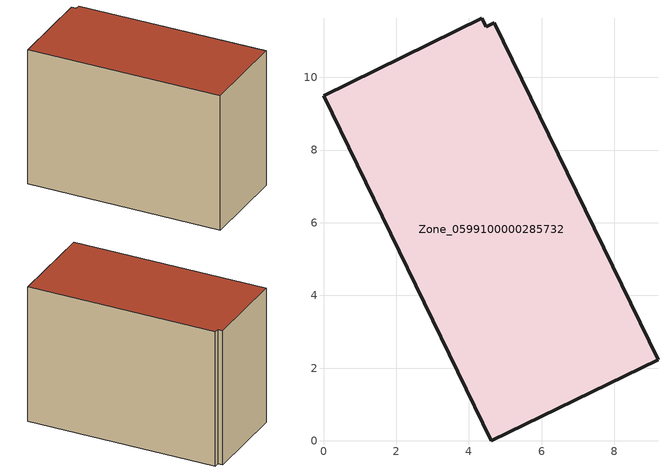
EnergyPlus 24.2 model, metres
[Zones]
Zone_0599100000285732
 floor ground (C_G): 4.62,0 0,9.5 4.35,11.63 4.47,11.39 4.7,11.5 9.2,2.23 z0
 wall outside (C_F): 4.62,0 9.2,2.23 4.7,11.5 4.47,11.39 4.35,11.63 0,9.5 4.62,0 z0:7.53
 roof outside (C_R): 0,9.5 4.62,0 9.2,2.23 4.7,11.5 4.47,11.39 4.35,11.63 z7.53
[BUILDING]
Pand.0599100000285732: North Axis=0; Terrain=City; Loads Convergence Tolerance Value=0.04; Temperature Convergence Tolerance Value=0.4; Solar Distribution=FullExterior; Maximum Number of Warmup Days=25; Minimum Number of Warmup Days=1
[Site:Location]
Rotterdam.The.Hague.AP_ZH_NLD Design_Conditions: Latitude=51.96; Longitude=4.45; Time Zone=1; Elevation=-4.5
[SITE:GROUNDTEMPERATURE:BUILDINGSURFACE]
18, 18, 18, 18, 18, 18, 18, 18, 18, 18, 18, 18
[MATERIAL] Thermal Absorptance=0.9; Solar Absorptance=0.7; Visible Absorptance=0.7
Name | Roughness | Thickness | Conductivity | Density | Specific Heat
G.TI.1975-1991 | MediumSmooth | 0.15 | 0.288461 | 540 | 1210
F.TI.1975-1991 | Rough | 0.3 | 0.230769 | 1920 | 840
R.TI.1975-1991 | MediumRough | 0.2 | 0.153846 | 1500 | 1000
[CONSTRUCTION]
C_G: G.TI.1975-1991
C_F: F.TI.1975-1991
C_R: R.TI.1975-1991
[ZONE]
Zone_0599100000285732: Type=1; Multiplier=1; Ceiling Height=Autocalculate; Volume=Autocalculate; Floor Area=autocalculate; Part of Total Floor Area=Yes
[ZONEINFILTRATION:DESIGNFLOWRATE]
Infil_Zone_0599100000285732: Zone or ZoneList or Space or SpaceList=Zone_0599100000285732; Schedule=AlwaysOn; Design Flow Rate Calculation Method=Flow/Area; Flow Rate per Floor Area=0.003; Constant Term Coefficient=1; Temperature Term Coefficient=0; Velocity Term Coefficient=0; Velocity Squared Term Coefficient=0
[HVACTEMPLATE:ZONE:IDEALLOADSAIRSYSTEM]
Zone_0599100000285732: Maximum Heating Supply Air Temperature=50; Minimum Cooling Supply Air Temperature=13; Maximum Heating Supply Air Humidity Ratio=0.0156; Minimum Cooling Supply Air Humidity Ratio=0.0077; Heating Limit=NoLimit; Cooling Limit=NoLimit; Dehumidification Control Type=ConstantSensibleHeatRatio; Cooling Sensible Heat Ratio=0.7; Dehumidification Setpoint=60; Humidification Control Type=None; Humidification Setpoint=30; Outdoor Air Method=None; Outdoor Air Flow Rate per Person=0.00944; Outdoor Air Flow Rate per Zone Floor Area=0; Outdoor Air Flow Rate per Zone=0; Demand Controlled Ventilation Type=None; Outdoor Air Economizer Type=NoEconomizer; Heat Recovery Type=None; Sensible Heat Recovery Effectiveness=0.7; Latent Heat Recovery Effectiveness=0.65
[ZONECONTROL:THERMOSTAT]
ThermostatControl_Zone_0599100000285732: Zone or ZoneList=Zone_0599100000285732; Control Type Schedule=DualSetpointControlType; Control 1=Thermostat_Zone_0599100000285732; Temperature Difference Between Cutout And Setpoint=0
[THERMOSTATSETPOINT:DUALSETPOINT]
Thermostat_Zone_0599100000285732: Heating Setpoint Temperature Schedule=HeatingSetpoint_Zone_0599100000285732; Cooling Setpoint Temperature Schedule=CoolingSetpoint_Zone_0599100000285732
[SCHEDULE:COMPACT]
HeatingSetpoint_Zone_0599100000285732: Through: 12/31, For: AllDays, Until: 24:00, 21
CoolingSetpoint_Zone_0599100000285732: Through: 12/31, For: AllDays, Until: 24:00, 24
DualSetpointControlType: Through: 12/31, For: AllDays, Until: 24:00, 4
AlwaysOn: Through: 12/31, For: AllDays, Until: 24:00, 1
